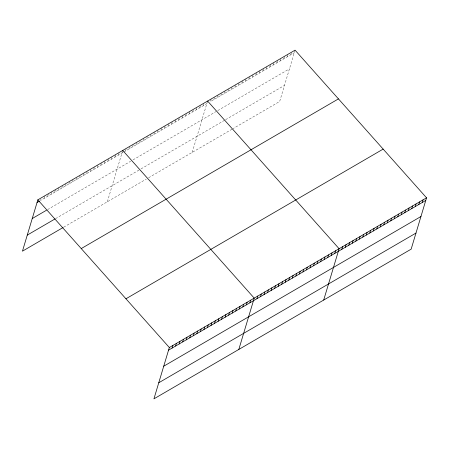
<?xml version="1.0" encoding="UTF-8"?>
<svg xmlns="http://www.w3.org/2000/svg" width="449" height="449" viewBox="0 0 449 449"><rect width="100%" height="100%" fill="white"/><g stroke="black" fill="none" stroke-linecap="round" stroke-linejoin="round"><path stroke-width="0.34" stroke-dasharray="2.25 1.68" d="M40.994 199.098L40.601 200.406L123.121 152.379M44.137 198.346L44.922 195.73M47.673 196.292L48.458 193.676M51.208 194.232L51.994 191.616M54.744 192.172L55.53 189.557M58.28 190.118L59.066 187.502M61.822 188.058L62.602 185.443M65.358 185.998L65.947 184.039M68.893 183.938L69.679 181.323M72.429 181.884L73.215 179.269M75.965 179.825L76.555 177.86M79.501 177.765L80.287 175.149M83.037 175.705L83.823 173.089M86.578 173.651L87.162 171.686M90.114 171.591L90.9 168.976M93.65 169.531L94.436 166.916M97.186 167.477L97.972 164.862M100.722 165.417L101.311 163.453M104.258 163.357L105.044 160.742M107.794 161.298L108.579 158.682M111.335 159.243L111.919 157.279M114.871 157.184L115.657 154.568M118.407 155.124L119.193 152.508M107.333 201.769L122.532 151.105M125.479 151.01L126.264 148.394M129.015 148.95L129.8 146.335M132.556 146.89L133.336 144.275M136.092 144.836L136.872 142.221M139.628 142.776L140.414 140.161M143.164 140.717L143.949 138.101M146.7 138.662L147.485 136.041M150.235 136.603L151.021 133.987M153.771 134.543L154.557 131.927M157.313 132.483L158.093 129.868M160.849 130.429L161.634 127.813M164.385 128.369L165.17 125.754M167.92 126.309L168.706 123.694M171.456 124.25L172.242 121.634M174.992 122.195L175.778 119.58M178.528 120.136L179.314 117.52M182.07 118.076L182.653 116.117M185.605 116.022L186.391 113.406M189.141 113.962L189.927 111.346M192.677 111.902L193.266 109.943M196.213 109.842L196.999 107.227M199.749 107.788L200.535 105.173M203.285 105.728L204.071 103.113M192.211 152.374L207.606 101.053M211.109 99.021L210.323 101.637L294.28 52.774M213.819 99.599L214.605 96.984M217.316 97.562L218.102 94.947M220.818 95.525L221.408 93.566M224.315 93.493L225.101 90.878M227.811 91.456L228.597 88.84M231.314 89.418L232.094 86.803M234.81 87.381L235.399 85.422M238.307 85.349L239.093 82.734M241.803 83.312L242.589 80.697M245.306 81.275L246.086 78.659M248.802 79.243L249.391 77.279M252.299 77.206L253.084 74.59M255.795 75.168L256.581 72.553M259.298 73.131L260.083 70.515M262.794 71.099L263.383 69.135M266.291 69.062L267.076 66.446M269.793 67.024L270.573 64.409M273.289 64.993L274.075 62.377M276.786 62.955L277.572 60.34M280.283 60.918L280.872 58.959M283.785 58.881L284.571 56.265M287.281 56.849L288.067 54.234M290.778 54.812L291.564 52.196M295.06 50.159L279.665 101.48L233.025 128.622M123.711 152.037L206.826 103.668M47.566 209.616L130.676 161.247M133.039 159.878L215.997 111.599M217.743 110.583L289.453 68.849M55.564 218.629L140.447 169.234M141.037 168.891L225.022 120.018M225.6 119.675L284.486 85.405M63.713 227.155L146.234 179.134M148.591 177.759L232.442 128.964"/><path stroke-width="0.67" d="M426.55 197.829L169.335 347.52L153.94 398.841L411.155 249.15L426.55 197.829L295.06 50.159L37.845 199.85L22.45 251.171L63.124 227.497M172.085 348.076L172.871 345.461M175.621 346.016L176.406 343.401M179.162 343.962L179.942 341.347M182.698 341.902L183.484 339.287M186.234 339.842L187.02 337.227M189.77 337.788L190.556 335.173M193.306 335.729L194.091 333.113M196.842 333.669L197.627 331.053M200.383 331.609L201.163 328.994M203.919 329.555L204.699 326.939M207.455 327.495L208.241 324.88M210.991 325.435L211.776 322.82M214.527 323.381L215.312 320.766M218.062 321.321L218.848 318.706M221.598 319.261L222.384 316.646M225.14 317.202L225.92 314.586M228.676 315.147L229.461 312.532M232.212 313.088L232.997 310.472M235.747 311.028L236.533 308.412M239.283 308.968L240.069 306.353M242.819 306.914L243.605 304.299M246.355 304.854L247.141 302.239M249.897 302.794L250.677 300.179M238.817 349.44L254.218 298.125L122.729 150.454M256.968 298.68L257.754 296.065M260.504 296.621L261.29 294.005M264.04 294.561L264.826 291.945M267.576 292.507L268.362 289.891M271.112 290.447L271.898 287.831M274.653 288.387L275.433 285.772M278.189 286.333L278.975 283.717M281.725 284.273L282.511 281.658M285.261 282.213L286.047 279.598M288.797 280.154L289.583 277.538M292.333 278.099L293.118 275.484M295.874 276.04L296.654 273.424M299.41 273.98L300.19 271.364M302.946 271.92L303.732 269.305M306.482 269.866L307.268 267.25M310.018 267.806L310.803 265.191M313.554 265.746L314.339 263.131M317.089 263.692L317.875 261.077M320.631 261.632L321.411 259.017M324.167 259.573L324.953 256.957M327.703 257.513L328.488 254.897M331.239 255.459L332.024 252.843M334.774 253.399L335.56 250.783M323.701 300.044L339.096 248.724L207.606 101.053M341.812 249.307L342.593 246.692M345.309 247.27L346.095 244.654M348.806 245.233L349.591 242.617M352.302 243.195L353.088 240.58M355.804 241.164L356.59 238.548M359.301 239.126L360.087 236.511M362.798 237.089L363.583 234.473M366.3 235.057L367.08 232.436M369.796 233.02L370.582 230.404M373.293 230.982L374.079 228.367M376.79 228.945L377.575 226.33M380.292 226.913L381.072 224.298M383.788 224.876L384.574 222.261M387.285 222.839L388.071 220.223M390.782 220.801L391.567 218.186M394.284 218.77L395.069 216.154M397.78 216.732L398.566 214.117M401.277 214.695L402.063 212.08M404.779 212.663L405.559 210.048M408.276 210.626L409.061 208.01M411.772 208.589L412.558 205.973M415.269 206.551L416.055 203.936M418.771 204.519L419.551 201.904M422.268 202.482L423.053 199.867M37.059 202.465L39.422 201.09M32.238 218.54L46.387 210.306M27.271 235.096L54.974 218.972M81.235 248.583L338.451 98.892M125.945 298.787L383.16 149.102M168.549 350.136L425.764 200.445M163.728 366.21L420.943 216.519M158.761 382.767L415.976 233.076M37.845 199.85L169.335 347.52"/></g></svg>
